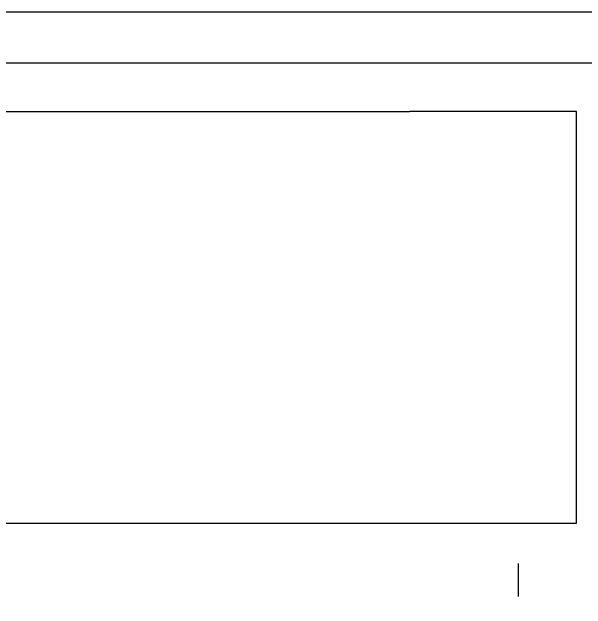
# Model space of a CAD drawing. Header units: millimetres. Extents: x -300 to 54435, y -106 to 60527.
# Drawn here: x 3186.6 to 3388.8, y 1545.8 to 1756 of the extents above; entities that cross this region are included whole.
import ezdxf

# ---------------------------------------------------------------- set-up
doc = ezdxf.new("R2010")
doc.units = ezdxf.units.MM
doc.styles.get("Standard").update_dxf_attribs({"font": ''})
doc.styles.get('Standard').set_extended_font_data('SimSun')
doc.dimstyles.new('ISO-25', dxfattribs={"dimtxt": 3, "dimasz": 2.5, "dimexe": 1.25, "dimexo": 0.625, "dimtad": 1, "dimtxsty": 'Standard', "dimcen": 2.5, "dimadec": 0, "dimazin": 0, "dimtfac": 1, "dimtmove": 0, "dimatfit": 3, "dimfxl": 1, "dimarcsym": 0})

# ---------------------------------------------------------------- blocks, each defined once
blk = doc.blocks.new('*D83')
at = {"color": 0, "lineweight": -2, "transparency": 16777216}
for p, q in [((2011.13, 1738.94), (2011.13, 1736.81)), ((3877.74, 1738.94), (3877.74, 1736.81)), ((2013.63, 1738.06), (3875.24, 1738.06))]:
    blk.add_line(p, q, dxfattribs=at)
at = {"color": 0, "transparency": 16777216}
for points in [[(2013.63, 1738.48), (2013.63, 1737.64), (2011.13, 1738.06)], [(3875.24, 1738.48), (3875.24, 1737.64), (3877.74, 1738.06)]]:
    blk.add_solid(points, dxfattribs=at)
at = {"layer": 'Defpoints', "color": 0, "transparency": 16777216}
for p in [(2011.13, 1739.57), (3877.74, 1739.57), (3877.74, 1738.06)]:
    blk.add_point(p, dxfattribs=at)
at = {"color": 0, "transparency": 16777216, "insert": (2944.43, 1740.19), "char_height": 3, "attachment_point": 5}
blk.add_mtext('2000', dxfattribs=at)

msp = doc.modelspace()

# ---------------------------------------------------------------- linework, layer by layer
for p, q in [((3347.927, 1756.019), (3435.524, 1756.019)), ((3146.743, 1721.019), (3326.544, 1721.019)), ((3385.416, 1721.019), (3326.544, 1721.019)), ((3385.416, 1576.019), (3385.416, 1721.019)), ((3146.743, 1576.019), (3326.544, 1576.019)), ((3326.544, 1576.019), (3385.416, 1576.019)), ((3364.863, 1561.779), (3364.863, 1550.274))]:
    msp.add_line(p, q)
msp.add_lwpolyline([(3146.743, 1296.019), (2011.126, 1296.019), (2011.126, 1756.019), (3347.927, 1756.019)])

# ---------------------------------------------------------------- dimensions: what is measured, and where the dimension line sits
dim = msp.add_linear_dim(base=(3877.738, 1738.06), p1=(2011.126, 1739.566), p2=(3877.738, 1739.566), text='2000', dimstyle='ISO-25')
dim.commit()
dim.dimension.update_dxf_attribs({"geometry": '*D83', "text_midpoint": (2944.432, 1740.185)})

doc.saveas('drawing.dxf')
